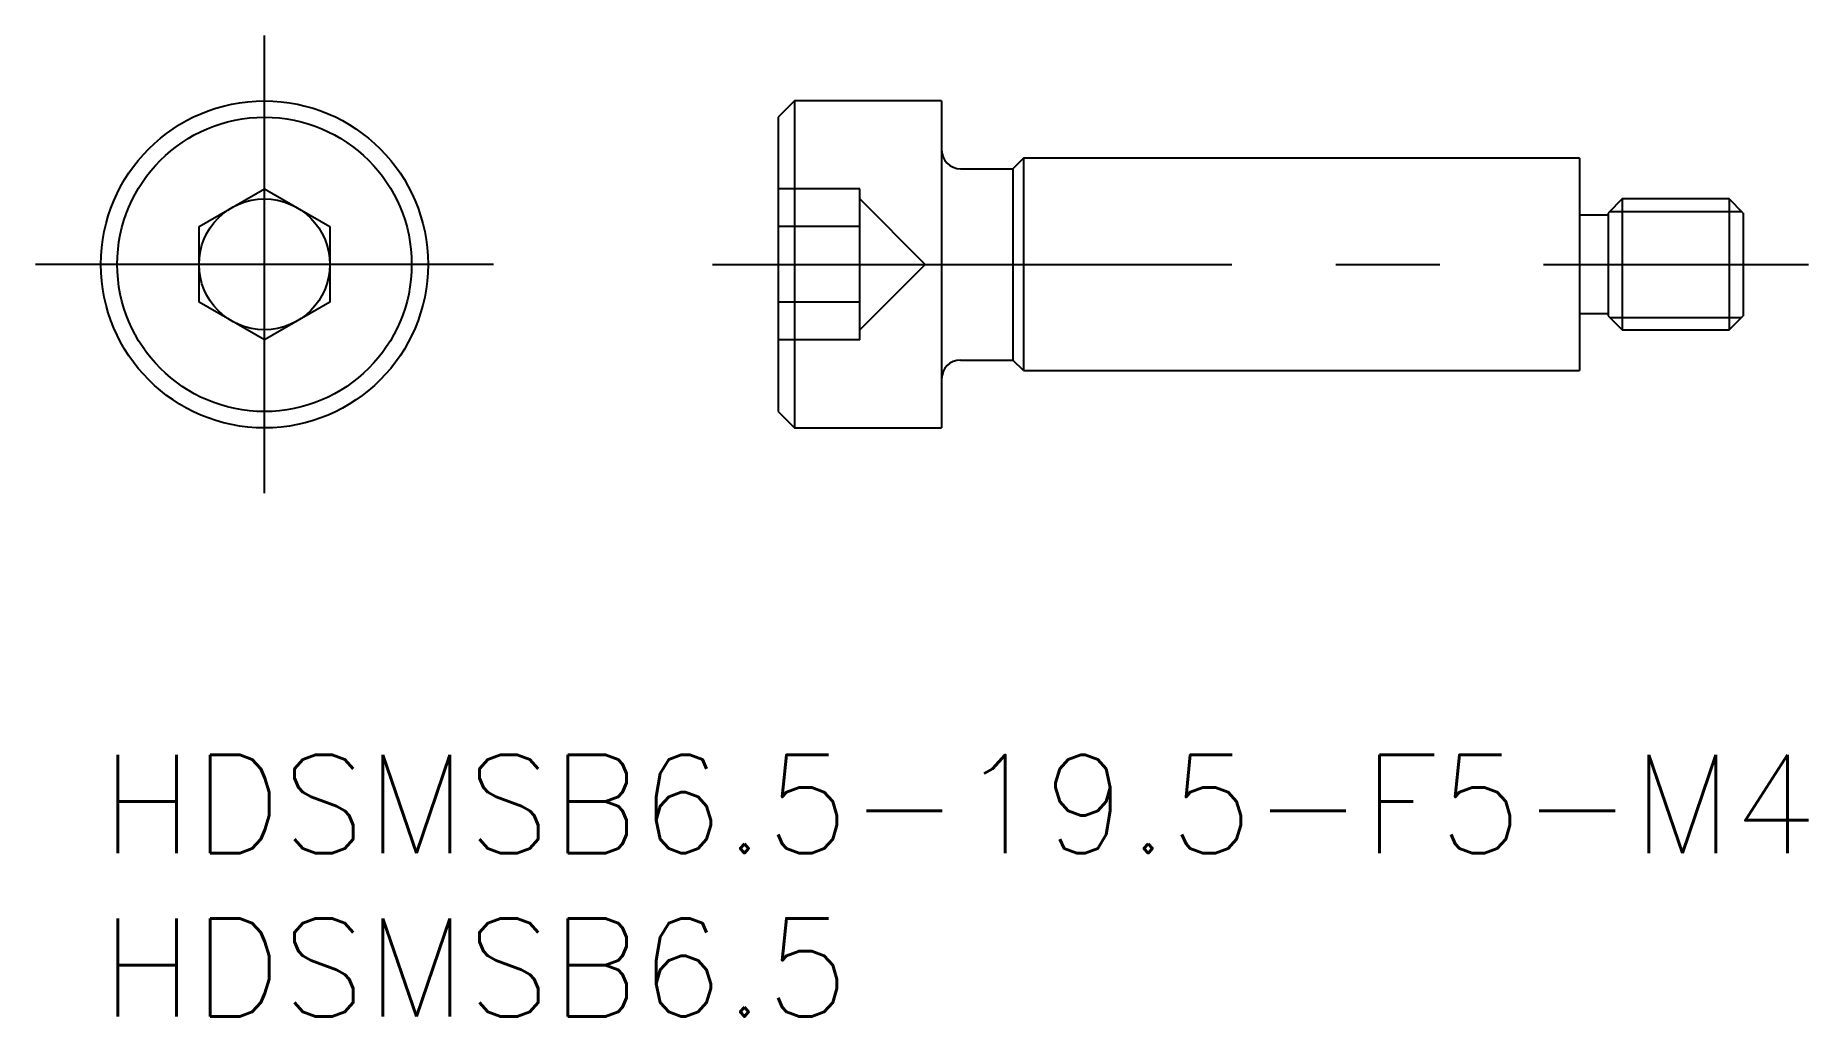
# Model space of a CAD drawing. Extents: x -2 to 52.2, y -8 to 22.
import ezdxf

# ---------------------------------------------------------------- set-up
doc = ezdxf.new("R2010")
doc.units = 0
doc.header["$LTSCALE"] = 0.5
doc.linetypes.add('CENTER', pattern=[50.8, 31.75, -6.35, 6.35, -6.35])
doc.linetypes.add('DASHED', pattern=[19.05, 12.7, -6.35])
for name, color, linetype in [('MSM_CENTER', 1, 'CENTER'), ('MSM_CONTINUOUS', 7, 'CONTINUOUS'), ('MSM_DASHED', 4, 'DASHED'), ('MSM_NARROW', 5, 'CONTINUOUS'), ('MSM_PART_NUMBER', 7, 'CONTINUOUS')]:
    doc.layers.add(name, color=color, linetype=linetype)
doc.styles.get("Standard").update_dxf_attribs({"font": 'txt.shx', "height": 1, "bigfont": 'bigfont.shx'})

# ---------------------------------------------------------------- blocks, each defined once
blk = doc.blocks.new('*U13')
at = {"layer": 'MSM_PART_NUMBER'}
blk.add_text('HDSMSB6.5-19.5-F5-M4', height=3, dxfattribs=at).set_placement((0, -3))
blk = doc.blocks.new('*U14')
at = {"layer": 'MSM_PART_NUMBER'}
blk.add_text('HDSMSB6.5', height=3, dxfattribs=at).set_placement((0, -8))

msp = doc.modelspace()

# ---------------------------------------------------------------- linework, layer by layer
at = {"layer": 'MSM_CENTER'}
for p, q in [((5, 8), (5, 22)), ((12, 15), (-2, 15)), ((18.701, 15), (52.201, 15))]:
    msp.add_line(p, q, dxfattribs=at)
at = {"layer": 'MSM_CONTINUOUS'}
for p, q in [((21.201, 20), (20.701, 19.5)), ((25.701, 20), (21.201, 20)), ((21.201, 20), (21.201, 10)), ((25.701, 20), (25.701, 10)), ((20.701, 19.5), (20.701, 10.5)), ((26.276, 17.925), (27.876, 17.925)), ((28.201, 18.25), (27.876, 17.925)), ((27.876, 17.925), (27.876, 12.075)), ((45.201, 18.25), (28.201, 18.25)), ((28.201, 18.25), (28.201, 11.75)), ((45.201, 18.25), (45.201, 11.75)), ((3, 16.155), (5, 17.309)), ((5, 17.309), (7, 16.155)), ((46.505, 17), (46.076, 16.57)), ((49.771, 17), (46.505, 17)), ((46.505, 17), (46.505, 13)), ((50.201, 16.57), (49.771, 17)), ((49.771, 17), (49.771, 13)), ((46.076, 16.5), (45.201, 16.5)), ((46.076, 16.57), (46.076, 13.43)), ((50.201, 16.57), (50.201, 13.43)), ((3, 13.845), (3, 16.155)), ((7, 16.155), (7, 13.845)), ((5, 12.691), (3, 13.845)), ((7, 13.845), (5, 12.691)), ((45.201, 13.5), (46.076, 13.5)), ((46.076, 13.43), (46.505, 13)), ((49.771, 13), (50.201, 13.43)), ((46.505, 13), (49.771, 13)), ((26.276, 12.075), (27.876, 12.075)), ((28.201, 11.75), (27.876, 12.075)), ((28.201, 11.75), (45.201, 11.75)), ((20.701, 10.5), (21.201, 10)), ((21.201, 10), (25.701, 10))]:
    msp.add_line(p, q, dxfattribs=at)
for radius in [5, 4.5, 2]:
    msp.add_circle((5, 15), radius, dxfattribs=at)
for centre, start, end in [((26.276, 18.5), 180, 270), ((26.276, 11.5), 90, 180)]:
    msp.add_arc(centre, 0.575, start, end, dxfattribs=at)
at = {"layer": 'MSM_DASHED'}
for p, q in [((23.201, 17.309), (20.701, 17.309)), ((23.201, 12.691), (23.201, 17.309)), ((25.201, 15), (23.201, 17)), ((23.201, 16.155), (20.701, 16.155)), ((23.201, 13), (25.201, 15)), ((23.201, 13.845), (20.701, 13.845)), ((23.201, 12.691), (20.701, 12.691))]:
    msp.add_line(p, q, dxfattribs=at)
at = {"layer": 'MSM_NARROW'}
for p, q in [((46.126, 16.621), (50.15, 16.621)), ((46.126, 13.379), (50.15, 13.379))]:
    msp.add_line(p, q, dxfattribs=at)

# ---------------------------------------------------------------- block references
at = {"layer": 'MSM_CONTINUOUS'}
for name in ['*U13', '*U14']:
    msp.add_blockref(name, (0, 0), dxfattribs=at)

doc.saveas('drawing.dxf')
